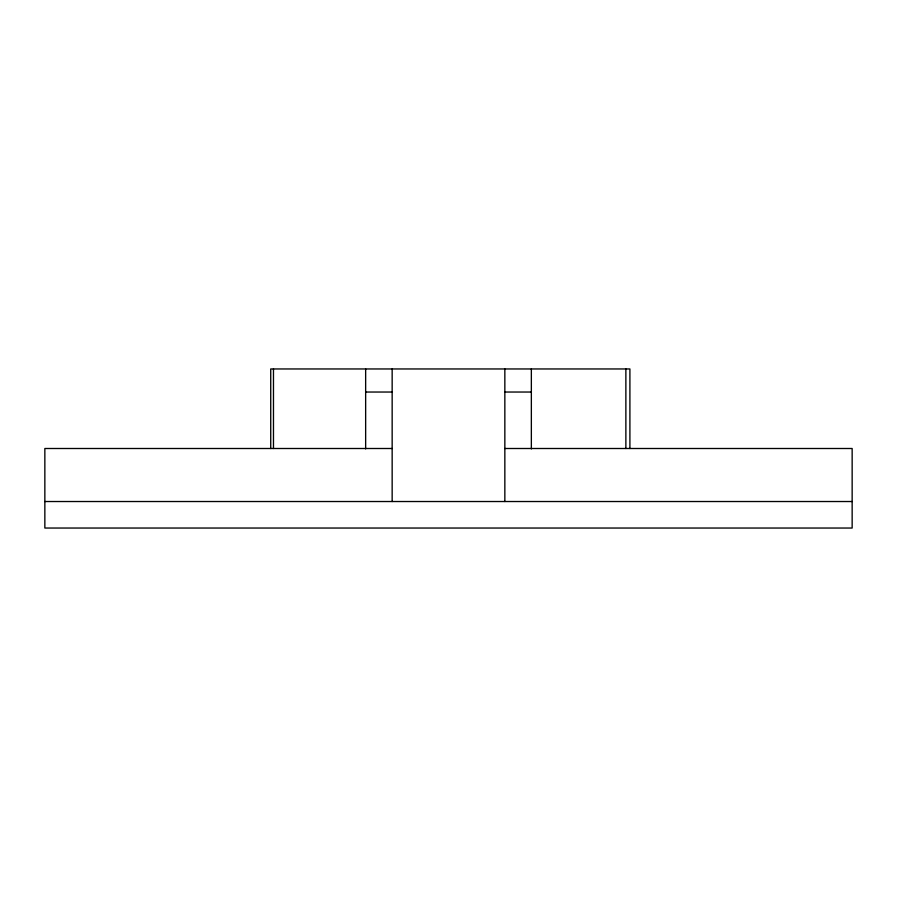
<?xml version="1.0" encoding="UTF-8"?>
<svg xmlns="http://www.w3.org/2000/svg" width="897" height="897" viewBox="0 0 897 897"><rect width="100%" height="100%" fill="white"/><g stroke="black" fill="none" stroke-linecap="round" stroke-linejoin="round"><path stroke-width="1.35" d="M365.651 392.034L392.157 392.034M504.843 392.034L531.349 392.034M392.157 448.5L44.85 448.5L44.85 528.041L852.15 528.041L852.15 448.5L504.843 448.5M44.85 501.524L852.15 501.524M629.907 448.5L629.907 368.959L270.726 368.959L270.726 448.5M625.871 368.959L625.871 448.5M531.349 368.959L531.349 448.937M504.843 368.959L504.843 501.524M392.157 368.959L392.157 501.524M365.651 368.959L365.651 448.937M273.473 368.959L273.473 448.5"/></g></svg>
